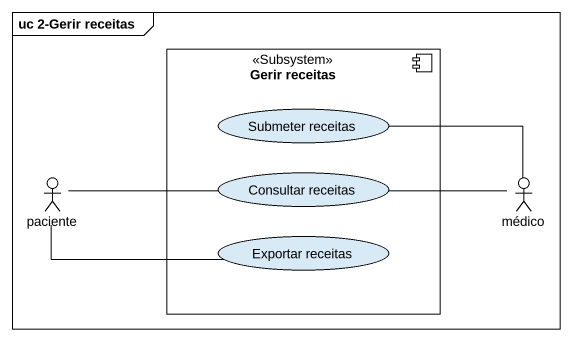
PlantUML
@startuml
mainframe uc 2-Gerir receitas
component "Gerir receitas" as Gerir_receitas <<Subsystem>> {
  usecase "Submeter receitas" as Submeter_receitas
  usecase "Consultar receitas" as Consultar_receitas
  usecase "Exportar receitas" as Exportar_receitas
}
actor paciente
actor médico
paciente -right- Consultar_receitas
paciente -right- Exportar_receitas
médico -left- Submeter_receitas
médico -left- Consultar_receitas
@enduml
